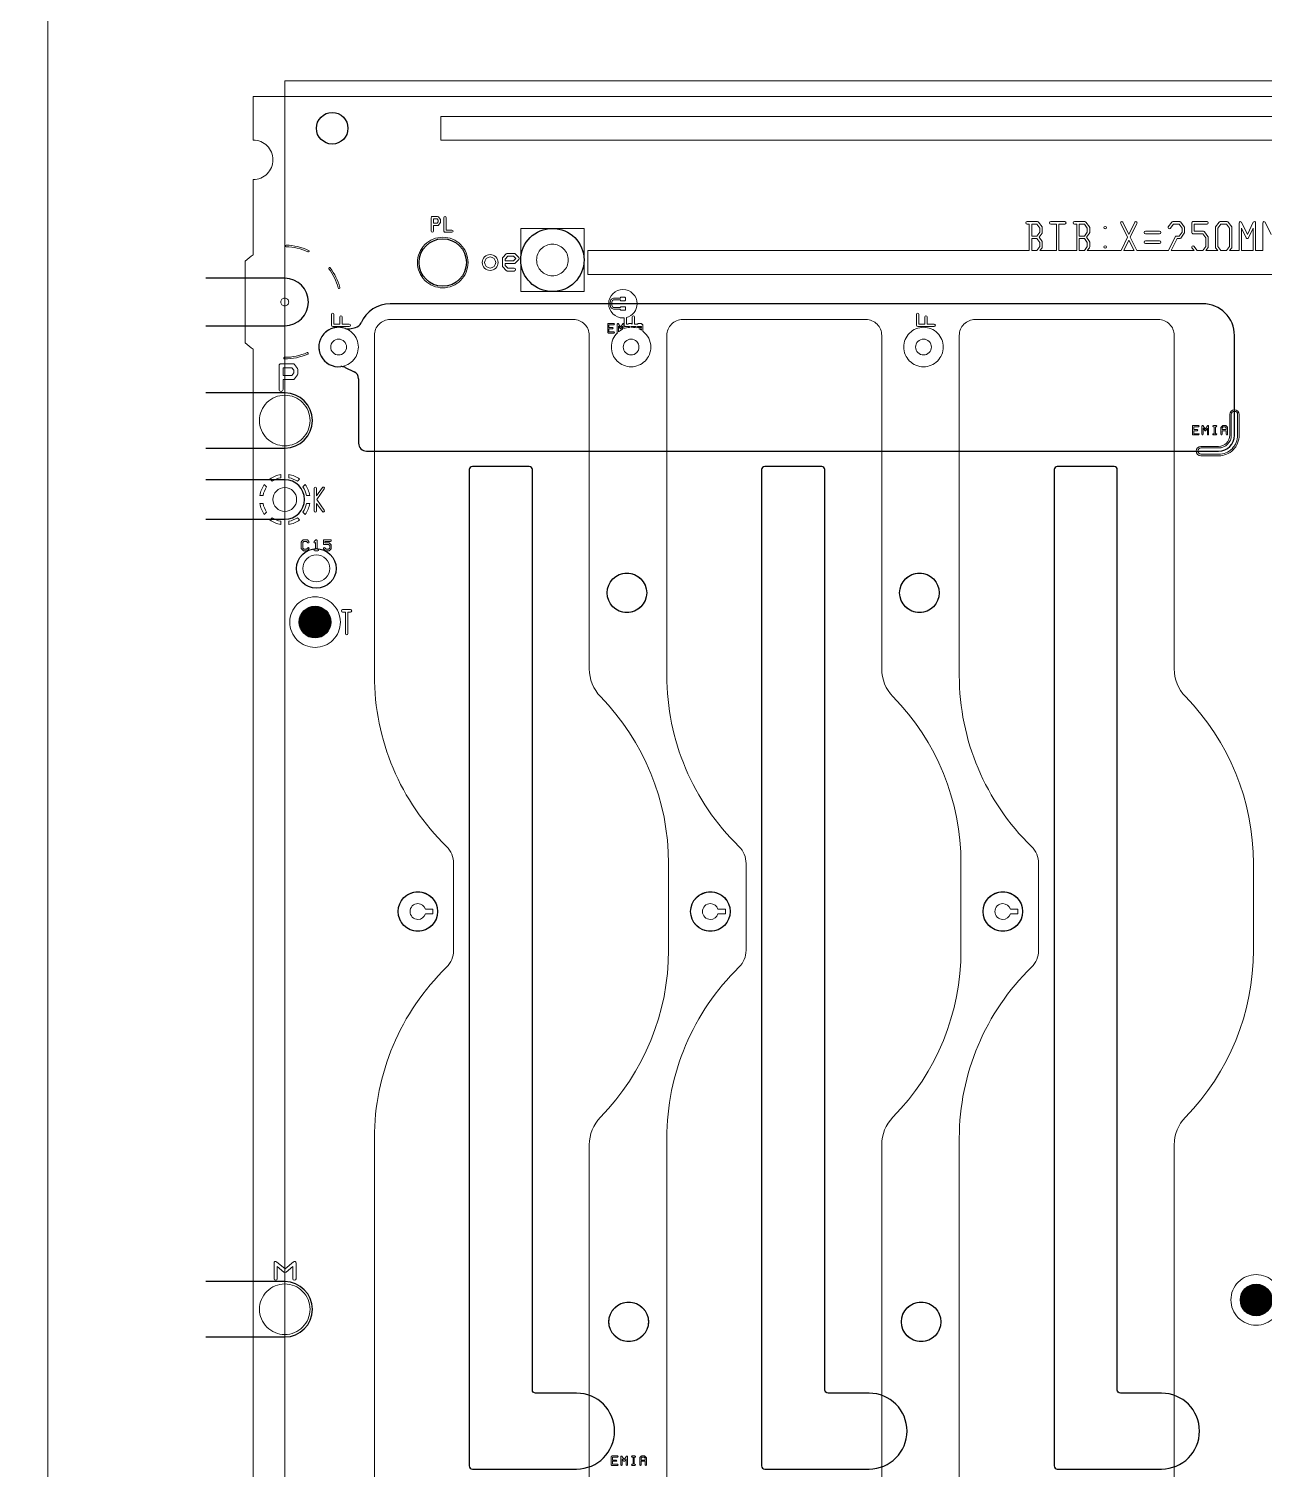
# Model space of a CAD drawing. Extents: x 2864 to 3941, y 2420 to 3182.
# Drawn here: x 3473.5 to 3551.7, y 2951.6 to 3042.7 of the extents above; entities that cross this region are included whole.
import ezdxf

# ---------------------------------------------------------------- set-up
doc = ezdxf.new("R2010")
doc.units = 0
doc.layers.get('0').update_dxf_attribs({"lineweight": 0})
doc.layers.add('EMI-T', color=6, linetype='Continuous', lineweight=0)
doc.layers.add('emia-b-panel_layer1', color=2, linetype='Continuous')
doc.layers.add('peta-b_layer0', color=1, linetype='Continuous')

# ---------------------------------------------------------------- blocks, each defined once
blk = doc.blocks.new('PAD_R1')
at = {"const_width": 0.5}
blk.add_lwpolyline([(0.25, 0, 1), (-0.25, 0, 1)], format="xyb", close=True, dxfattribs=at)

msp = doc.modelspace()

# ---------------------------------------------------------------- linework, layer by layer
for p, q in [((3542.76712, 3028.67637), (3543.09273, 3029.346)), ((3543.09273, 3029.346), (3543.41834, 3028.67637)), ((3550.96276, 3030.10697), (3550.96276, 3028.67637)), ((3543.41834, 3028.67637), (3542.76712, 3028.67637)), ((3548.72148, 3028.67637), (3547.96399, 3028.67637)), ((3493.22801, 3023.88469), (3493.74953, 3023.88469)), ((3510.79059, 3023.53856), (3510.79059, 3023.88916)), ((3511.05495, 3023.88916), (3511.05495, 3023.70685)), ((3530.24801, 3023.88469), (3530.76953, 3023.88469)), ((3548.52789, 3017.01322), (3548.61398, 3017.01322)), ((3488.51949, 3013.72363), (3488.37605, 3013.86707)), ((3489.42031, 3014.30387), (3489.42031, 3014.50672)), ((3488.37606, 3011.98567), (3488.51949, 3012.12911)), ((3491.66341, 3009.68299), (3491.76274, 3009.68299)), ((3511.74993, 2951.79431), (3511.83602, 2951.79431))]:
    msp.add_line(p, q)
at = {"linetype": 'Continuous'}
for points in [[(3754.67031, 2850.62637), (3754.67031, 3038.42637), (3754.67031, 3070.22637), (3755.67031, 3070.22637, 1), (3755.67031, 3070.62637), (3754.67031, 3070.62637), (3754.67031, 3091.92637), (3741.67031, 3091.92637), (3487.67031, 3091.92637), (3474.67031, 3091.92637), (3474.67031, 3070.62637), (3473.67031, 3070.62637, 1), (3473.67031, 3070.22637), (3474.67031, 3070.22637), (3474.67031, 3038.42637)], [(3474.67031, 3038.42637), (3474.67031, 2850.62637), (3473.67031, 2850.62637, 1), (3473.67031, 2850.22637), (3474.67031, 2850.22637), (3474.67031, 2662.42637)], [(3487.17031, 2847.83601), (3487.17031, 2853.01674, -0.044688), (3487.67031, 2853.4197), (3487.67031, 2939.17637), (3487.67031, 3022.43305, -0.044688), (3487.17031, 3022.83601), (3487.17031, 3028.01674, -0.044688), (3487.67031, 3028.4197), (3487.67031, 3033.17637, 0.414215), (3488.92031, 3034.42637, 0.414215), (3487.67031, 3035.67637), (3487.67031, 3038.42637), (3741.67031, 3038.42637)], [(3499.52046, 3030.47982), (3499.52046, 3030.62154, 0.166398), (3499.50599, 3030.66449), (3499.39672, 3030.80687, 0.234442), (3499.34086, 3030.83425), (3499.01338, 3030.83425, 0.414239), (3498.94338, 3030.76425), (3498.94338, 3030.3371)], [(3498.94338, 3030.3371), (3498.94338, 3029.90995, 1), (3499.08338, 3029.90995), (3499.08338, 3030.2671), (3499.34086, 3030.2671, 0.234442), (3499.39672, 3030.29448), (3499.50599, 3030.43687, 0.166397), (3499.52046, 3030.47982)], [(3537.46399, 3028.67637), (3537.60052, 3028.86356, 0.159612), (3537.61516, 3028.90867), (3537.61516, 3029.21415, 0.159612), (3537.60052, 3029.25926), (3537.41016, 3029.52025), (3537.60052, 3029.78124, 0.159612), (3537.61516, 3029.82636), (3537.61516, 3030.13183, 0.159612), (3537.60052, 3030.17694), (3537.37741, 3030.48284, 0.240361), (3537.31564, 3030.51413), (3536.86962, 3030.51413), (3536.64651, 3030.51413, 1), (3536.64651, 3030.36173), (3536.79342, 3030.36173), (3536.79342, 3029.52025)], [(3539.79342, 3029.52025), (3539.79342, 3028.67877), (3539.64651, 3028.67877, 0.063141), (3539.62754, 3028.67637), (3538.66893, 3028.67637), (3538.66893, 3030.36173), (3539.03896, 3030.36173, 1), (3539.03896, 3030.51413), (3538.59273, 3030.51413), (3538.14651, 3030.51413, 1), (3538.14651, 3030.36173), (3538.51653, 3030.36173), (3538.51653, 3028.67637), (3537.46399, 3028.67637)], [(3540.46399, 3028.67637), (3540.60052, 3028.86356, 0.159612), (3540.61516, 3028.90867), (3540.61516, 3029.21415, 0.159612), (3540.60052, 3029.25926), (3540.41016, 3029.52025), (3540.60052, 3029.78124, 0.159612), (3540.61516, 3029.82636), (3540.61516, 3030.13183, 0.159612), (3540.60052, 3030.17694), (3540.37741, 3030.48284, 0.240361), (3540.31564, 3030.51413), (3539.86962, 3030.51413), (3539.64651, 3030.51413, 1), (3539.64651, 3030.36173), (3539.79342, 3030.36173), (3539.79342, 3029.52025)], [(3543.09273, 3029.6945), (3542.71503, 3030.47126, 1), (3542.57798, 3030.40461), (3543.008, 3029.52025), (3542.59766, 3028.67637), (3540.46399, 3028.67637)], [(3545.76829, 3028.67877), (3546.14041, 3029.44405), (3546.31564, 3029.44405, 0.240361), (3546.37741, 3029.47535), (3546.60052, 3029.78124, 0.159612), (3546.61516, 3029.82636), (3546.61516, 3030.13183, 0.159612), (3546.60052, 3030.17694), (3546.37741, 3030.48284, 0.240361), (3546.31564, 3030.51413), (3545.86983, 3030.51413, 0.240361), (3545.80806, 3030.48284), (3545.58494, 3030.17694, 1), (3545.70807, 3030.08714), (3545.90836, 3030.36173), (3546.27711, 3030.36173), (3546.46276, 3030.1072), (3546.46276, 3029.85098), (3546.27711, 3029.59645), (3546.09273, 3029.59645, 0.287731), (3546.02412, 3029.55341), (3545.59766, 3028.67637), (3543.5878, 3028.67637), (3543.17746, 3029.52025), (3543.60748, 3030.40461, 1), (3543.47043, 3030.47126), (3543.09273, 3029.6945)], [(3547.96399, 3028.67637), (3548.10052, 3028.86356, 0.159612), (3548.11516, 3028.90867), (3548.11516, 3029.52004, 0.159612), (3548.10052, 3029.56516), (3547.87741, 3029.87105, 0.240361), (3547.81564, 3029.90235), (3547.22271, 3029.90235), (3547.22271, 3030.36173), (3548.03896, 3030.36173, 1), (3548.03896, 3030.51413), (3547.14651, 3030.51413, 0.414239), (3547.07031, 3030.43793), (3547.07031, 3029.82615, 0.414239), (3547.14651, 3029.74995), (3547.77711, 3029.74995), (3547.96276, 3029.49542), (3547.96276, 3028.9333), (3547.77711, 3028.67877), (3547.40836, 3028.67877), (3547.20807, 3028.95337, 1), (3547.08494, 3028.86356), (3547.22148, 3028.67637)], [(3549.46399, 3028.67637), (3549.60052, 3028.86356, 0.159612), (3549.61516, 3028.90867), (3549.61516, 3030.13183, 0.159612), (3549.60052, 3030.17694), (3549.37741, 3030.48284, 0.240361), (3549.31564, 3030.51413), (3548.86983, 3030.51413, 0.240361), (3548.80806, 3030.48284), (3548.58494, 3030.17694, 0.159612), (3548.57031, 3030.13183), (3548.57031, 3028.90867, 0.159612), (3548.58494, 3028.86356), (3548.72148, 3028.67637)], [(3550.59273, 3029.69451), (3550.21512, 3030.47109, 0.796918), (3550.07031, 3030.43793), (3550.07031, 3028.67637), (3549.46399, 3028.67637)], [(3552.09273, 3029.69451), (3551.71512, 3030.47109, 0.796918), (3551.57031, 3030.43793), (3551.57031, 3028.67637), (3551.11516, 3028.67637), (3551.11516, 3030.43793, 0.796906), (3550.97035, 3030.47109), (3550.59273, 3029.69451)], [(3536.79342, 3029.52025), (3536.79342, 3028.67877), (3536.64651, 3028.67877, 0.063141), (3536.62754, 3028.67637), (3508.85535, 3028.67637), (3508.85535, 3027.17637), (3718.82006, 3027.17637)], [(3550.22271, 3030.10697), (3550.52421, 3029.48693, 0.625713), (3550.66126, 3029.48693), (3550.96276, 3030.10697)], [(3489.75731, 3029.02532, 1), (3489.7549, 3028.92535, -0.102495), (3491.138, 3028.60377, 1), (3491.17993, 3028.69455)], [(3504.47481, 3028.24232), (3504.25627, 3028.47742, 0.209079), (3504.19013, 3028.50614), (3503.75349, 3028.50614, 0.209079), (3503.68735, 3028.47742), (3503.4688, 3028.24232, 0.190123), (3503.44472, 3028.18082), (3503.44472, 3027.94594)], [(3547.22148, 3028.67637), (3546.55793, 3028.67637, 0.06311), (3546.53896, 3028.67877), (3545.76829, 3028.67877)], [(3492.54524, 3027.59311, 1), (3492.46538, 3027.53292, -0.097325), (3493.05467, 3026.31861, 1), (3493.15136, 3026.34411)], [(3503.44472, 3027.94594), (3503.44472, 3027.71106, 0.190123), (3503.4688, 3027.64956), (3503.68735, 3027.41447, 0.209079), (3503.75349, 3027.38574), (3504.19035, 3027.38574, 1), (3504.19035, 3027.56574), (3503.79248, 3027.56574), (3503.62472, 3027.74621), (3503.62472, 3027.85594), (3504.19035, 3027.85594, 0.20993), (3504.25661, 3027.88504), (3504.47443, 3028.11936, 0.394798), (3504.47481, 3028.24232)], [(3512.83872, 3022.57654, 0.237063), (3512.33495, 3023.57935), (3512.33495, 3023.76299), (3512.33495, 3023.9348, 0.073855), (3512.33335, 3023.94641, 0.467416), (3512.25953, 3024.03469), (3512.25201, 3024.03469), (3512.23715, 3024.04955, 0.200868), (3512.20857, 3024.06127), (3512.03692, 3024.06127, 0.200524), (3512.00839, 3024.04955), (3511.99353, 3024.03469), (3511.81301, 3024.03469), (3511.81301, 3024.48122, 1), (3511.66301, 3024.48122), (3511.66301, 3024.03469), (3511.64654, 3024.03469, 0.317234), (3511.60886, 3024.06127), (3511.52277, 3024.06127), (3511.43668, 3024.06127, 0.317227), (3511.399, 3024.03469), (3511.29149, 3024.03469), (3511.29149, 3024.4439, 0.343204), (3511.97024, 3025.31628, 0.414215), (3511.07024, 3026.21628, 0.414215), (3510.17024, 3025.31628, 0.414215), (3511.07024, 3024.41628, 0.019849), (3511.14149, 3024.41911), (3511.14149, 3023.95969, 0.414241), (3511.21649, 3023.88469), (3511.48277, 3023.88469), (3511.48277, 3023.82204, 0.071789), (3511.13496, 3023.74127)], [(3493.74953, 3023.88469, 1), (3493.74953, 3024.03469), (3493.30301, 3024.03469), (3493.30301, 3024.48122, 1), (3493.15301, 3024.48122), (3493.15301, 3024.03469), (3492.78148, 3024.03469), (3492.78148, 3024.65506, 1), (3492.63148, 3024.65506), (3492.63148, 3023.95969, 0.414241), (3492.70649, 3023.88469), (3493.22801, 3023.88469)], [(3510.49496, 3023.46471, 1), (3510.49496, 3023.54471), (3510.19059, 3023.54471), (3510.19059, 3023.72299), (3510.40886, 3023.72299, 1), (3510.40886, 3023.80299), (3510.19059, 3023.80299), (3510.19059, 3023.98127), (3510.49496, 3023.98127, 1), (3510.49496, 3024.06127), (3510.15058, 3024.06127, 0.414265), (3510.11059, 3024.02127), (3510.11059, 3023.76299)], [(3510.92277, 3023.8351), (3510.78387, 3024.04346, 0.743057), (3510.71059, 3024.02117), (3510.71059, 3023.50471, 0.193736), (3510.72174, 3023.47701, 0.203842), (3510.33872, 3022.57654, 0.414215), (3511.58872, 3021.32654, 0.414215), (3512.83872, 3022.57654)], [(3510.79059, 3023.88916), (3510.88949, 3023.7408, 0.535232), (3510.95605, 3023.7408), (3511.05495, 3023.88916)], [(3511.13496, 3023.74127), (3511.13496, 3024.02117, 0.743057), (3511.06167, 3024.04346), (3510.92277, 3023.8351)], [(3511.91059, 3023.78439, 0.065207), (3511.58872, 3023.82654, 0.005286), (3511.56277, 3023.82627), (3511.56277, 3023.88469), (3511.73801, 3023.88469)], [(3530.76953, 3023.88469, 1), (3530.76953, 3024.03469), (3530.32301, 3024.03469), (3530.32301, 3024.48122, 1), (3530.17301, 3024.48122), (3530.17301, 3024.03469), (3529.80149, 3024.03469), (3529.80149, 3024.65506, 1), (3529.65148, 3024.65506), (3529.65148, 3023.95969, 0.414241), (3529.72648, 3023.88469), (3530.24801, 3023.88469)], [(3510.11059, 3023.76299), (3510.11059, 3023.50471, 0.414265), (3510.15058, 3023.46471), (3510.49496, 3023.46471)], [(3491.12653, 3022.13404, 1), (3491.08608, 3022.2255, -0.105049), (3489.66255, 3021.92638, 1), (3489.66232, 3021.82638)], [(3490.49981, 3020.89281), (3490.49981, 3021.14427, 0.163734), (3490.47439, 3021.21983), (3490.28677, 3021.46829, 0.23584), (3490.18684, 3021.51819), (3489.435, 3021.51819, 0.414226), (3489.31001, 3021.39319), (3489.31001, 3020.64389)], [(3489.31001, 3020.64389), (3489.31001, 3019.89459, 1), (3489.56001, 3019.89459), (3489.56001, 3020.51889), (3490.18684, 3020.51889, 0.235848), (3490.28677, 3020.5688), (3490.47439, 3020.81726, 0.163746), (3490.49981, 3020.89281)], [(3547.50007, 3017.01322, 1), (3547.50007, 3017.09322), (3547.1957, 3017.09322), (3547.1957, 3017.2715), (3547.41398, 3017.2715, 1), (3547.41398, 3017.3515), (3547.1957, 3017.3515), (3547.1957, 3017.52977), (3547.50007, 3017.52977, 1), (3547.50007, 3017.60977), (3547.1557, 3017.60977, 0.414265), (3547.1157, 3017.56977), (3547.1157, 3017.3115)], [(3547.92789, 3017.38361), (3547.78898, 3017.59196, 0.743057), (3547.7157, 3017.56967), (3547.7157, 3017.05322, 1), (3547.7957, 3017.05322), (3547.7957, 3017.43766)], [(3548.14007, 3017.05322), (3548.14007, 3017.56967, 0.743057), (3548.06679, 3017.59196), (3547.92789, 3017.38361)], [(3548.61398, 3017.01322, 1), (3548.61398, 3017.09322), (3548.56789, 3017.09322), (3548.56789, 3017.52977), (3548.61398, 3017.52977, 1), (3548.61398, 3017.60977), (3548.52789, 3017.60977), (3548.44179, 3017.60977, 1), (3548.44179, 3017.52977), (3548.48789, 3017.52977), (3548.48789, 3017.09322), (3548.44179, 3017.09322, 1), (3548.44179, 3017.01322), (3548.52789, 3017.01322)], [(3549.34007, 3017.05322), (3549.34007, 3017.3115), (3549.34007, 3017.48339, 0.200868), (3549.32836, 3017.51197), (3549.24226, 3017.59806, 0.200868), (3549.21369, 3017.60977), (3549.04208, 3017.60977, 0.200868), (3549.01351, 3017.59806), (3548.92741, 3017.51197, 0.200868), (3548.9157, 3017.48339), (3548.9157, 3017.3115)], [(3547.1157, 3017.3115), (3547.1157, 3017.05322, 0.414265), (3547.1557, 3017.01322), (3547.50007, 3017.01322)], [(3547.7957, 3017.43766), (3547.8946, 3017.28931, 0.535232), (3547.96117, 3017.28931), (3548.06007, 3017.43766)], [(3548.06007, 3017.43766), (3548.06007, 3017.05322, 1), (3548.14007, 3017.05322)], [(3548.9157, 3017.3115), (3548.9157, 3017.05322, 1), (3548.9957, 3017.05322), (3548.9957, 3017.2715), (3549.26007, 3017.2715), (3549.26007, 3017.05322, 1), (3549.34007, 3017.05322)], [(3488.72961, 3014.22062), (3488.87305, 3014.07719, -0.106991), (3489.42031, 3014.30387)], [(3489.92031, 3014.50672), (3489.92031, 3014.30387, -0.106992), (3490.46757, 3014.07719), (3490.611, 3014.22062)], [(3490.96456, 3013.86707), (3490.82112, 3013.72363, -0.106991), (3491.0478, 3013.17637), (3491.25065, 3013.17637)], [(3488.08996, 3013.17637), (3488.29281, 3013.17637, -0.106992), (3488.51949, 3013.72363)], [(3491.68764, 3013.16194), (3491.68764, 3013.64129, 1), (3491.53764, 3013.64129), (3491.53764, 3012.20089, 1), (3491.68764, 3012.20089), (3491.68764, 3012.68024)], [(3492.17107, 3012.24347), (3491.70375, 3012.92109), (3492.17107, 3013.59871, 1), (3492.04759, 3013.68387), (3491.68764, 3013.16194)], [(3488.51949, 3012.12911, -0.106993), (3488.29281, 3012.67637), (3488.08996, 3012.67637)], [(3491.25065, 3012.67637), (3491.0478, 3012.67637, -0.106992), (3490.82112, 3012.12911), (3490.96456, 3011.98567)], [(3491.68764, 3012.68024), (3492.04759, 3012.15831, 1), (3492.17107, 3012.24347)], [(3489.42031, 3011.34602), (3489.42031, 3011.54887, -0.106992), (3488.87305, 3011.77556), (3488.72961, 3011.63212)], [(3490.611, 3011.63212), (3490.46757, 3011.77556, -0.106991), (3489.92031, 3011.54887), (3489.92031, 3011.34602)], [(3491.76274, 3009.68299, 1), (3491.76274, 3009.78299), (3491.71341, 3009.78299), (3491.71341, 3010.32902, 0.669786), (3491.6279, 3010.36422), (3491.52871, 3010.26503, 1), (3491.59942, 3010.19432), (3491.6134, 3010.20831)], [(3491.6134, 3010.20831), (3491.6134, 3009.78299), (3491.56407, 3009.78299, 1), (3491.56407, 3009.68299), (3491.66341, 3009.68299)], [(3490.3813, 2963.61206), (3490.3813, 2964.60544, 0.63678), (3490.21709, 2964.6821), (3489.68527, 2964.23892), (3489.15345, 2964.6821, 0.63678), (3488.98924, 2964.60544), (3488.98924, 2963.61206, 1), (3489.18924, 2963.61206), (3489.18924, 2964.39193)], [(3489.18924, 2964.39193), (3489.62125, 2964.03192, 0.362064), (3489.74929, 2964.03192), (3490.1813, 2964.39193)], [(3490.1813, 2964.39193), (3490.1813, 2963.61206, 1), (3490.3813, 2963.61206)], [(3510.72211, 2951.79431, 1), (3510.72211, 2951.87431), (3510.41775, 2951.87431), (3510.41775, 2952.05259), (3510.63602, 2952.05259, 1), (3510.63602, 2952.13259), (3510.41775, 2952.13259), (3510.41775, 2952.31086), (3510.72211, 2952.31086, 1), (3510.72211, 2952.39086), (3510.37774, 2952.39086, 0.414265), (3510.33774, 2952.35086), (3510.33774, 2952.09259)], [(3510.33774, 2952.09259), (3510.33774, 2951.83431, 0.414265), (3510.37774, 2951.79431), (3510.72211, 2951.79431)], [(3511.14993, 2952.1647), (3511.01103, 2952.37305, 0.743057), (3510.93775, 2952.35076), (3510.93775, 2951.83431, 1), (3511.01775, 2951.83431), (3511.01775, 2952.21875)], [(3511.01775, 2952.21875), (3511.11665, 2952.0704, 0.535232), (3511.18321, 2952.0704), (3511.28212, 2952.21875)], [(3511.36212, 2951.83431), (3511.36212, 2952.35076, 0.743057), (3511.28883, 2952.37305), (3511.14993, 2952.1647)], [(3511.28212, 2952.21875), (3511.28212, 2951.83431, 1), (3511.36212, 2951.83431)], [(3511.83602, 2951.79431, 1), (3511.83602, 2951.87431), (3511.78993, 2951.87431), (3511.78993, 2952.31086), (3511.83602, 2952.31086, 1), (3511.83602, 2952.39086), (3511.74993, 2952.39086), (3511.66384, 2952.39086, 1), (3511.66384, 2952.31086), (3511.70993, 2952.31086), (3511.70993, 2951.87431), (3511.66384, 2951.87431, 1), (3511.66384, 2951.79431), (3511.74993, 2951.79431)], [(3512.56211, 2951.83431), (3512.56211, 2952.09259), (3512.56211, 2952.26448, 0.200868), (3512.5504, 2952.29306), (3512.46431, 2952.37915, 0.200868), (3512.43573, 2952.39086), (3512.26412, 2952.39086, 0.200868), (3512.23555, 2952.37915), (3512.14946, 2952.29306, 0.200868), (3512.13775, 2952.26448), (3512.13775, 2952.09259)], [(3512.13775, 2952.09259), (3512.13775, 2951.83431, 1), (3512.21775, 2951.83431), (3512.21775, 2952.05259), (3512.48212, 2952.05259), (3512.48212, 2951.83431, 1), (3512.56211, 2951.83431)]]:
    msp.add_lwpolyline(points, format="xyb", dxfattribs=at)
for points in [[(3730.87131, 3035.67637), (3730.87131, 3037.17637), (3499.54279, 3037.17637), (3499.54279, 3035.67637)], [(3499.38046, 3030.50325), (3499.30668, 3030.4071), (3499.08338, 3030.4071), (3499.08338, 3030.69425), (3499.30668, 3030.69425), (3499.38046, 3030.5981)], [(3537.46276, 3029.85098), (3537.27711, 3029.59645), (3536.94582, 3029.59645), (3536.94582, 3030.36173), (3537.27711, 3030.36173), (3537.46276, 3030.1072)], [(3540.46276, 3029.85098), (3540.27711, 3029.59645), (3539.94582, 3029.59645), (3539.94582, 3030.36173), (3540.27711, 3030.36173), (3540.46276, 3030.1072)], [(3549.46276, 3028.9333), (3549.27711, 3028.67877), (3548.90836, 3028.67877), (3548.72271, 3028.9333), (3548.72271, 3030.1072), (3548.90836, 3030.36173), (3549.27711, 3030.36173), (3549.46276, 3030.1072)], [(3508.61049, 3026.08692), (3508.61049, 3030.08692), (3504.61049, 3030.08692), (3504.61049, 3026.08692)], [(3537.46276, 3028.9333), (3537.27711, 3028.67877), (3536.94582, 3028.67877), (3536.94582, 3029.44405), (3537.27711, 3029.44405), (3537.46276, 3029.18952)], [(3540.46276, 3028.9333), (3540.27711, 3028.67877), (3539.94582, 3028.67877), (3539.94582, 3029.44405), (3540.27711, 3029.44405), (3540.46276, 3029.18952)], [(3504.28602, 3028.18104), (3504.15113, 3028.03594), (3503.62472, 3028.03594), (3503.62472, 3028.14567), (3503.79248, 3028.32614), (3504.15113, 3028.32614)], [(3512.25496, 3023.80299), (3511.99059, 3023.80299), (3511.99059, 3023.88469), (3512.25496, 3023.88469)], [(3490.2498, 3020.93471), (3490.1246, 3020.76889), (3489.56001, 3020.76889), (3489.56001, 3021.26819), (3490.1246, 3021.26819), (3490.2498, 3021.10238)], [(3549.26007, 3017.3515), (3548.9957, 3017.3515), (3548.9957, 3017.46711), (3549.05836, 3017.52977), (3549.19741, 3017.52977), (3549.26007, 3017.46711)], [(3512.48212, 2952.13259), (3512.21775, 2952.13259), (3512.21775, 2952.2482), (3512.28041, 2952.31086), (3512.41945, 2952.31086), (3512.48212, 2952.2482)]]:
    msp.add_lwpolyline(points, close=True, dxfattribs=at)
for points in [[(3500.25046, 3029.83995, 1), (3500.25046, 3029.97995), (3499.88338, 3029.97995), (3499.88338, 3030.76425, 1), (3499.74338, 3030.76425), (3499.74338, 3029.90995, 0.414239), (3499.81338, 3029.83995)], [(3501.27031, 3027.92637, 0.414215), (3499.67031, 3029.52637, 0.414215), (3498.07031, 3027.92637, 0.414215), (3499.67031, 3026.32637, 0.414215)], [(3545.03896, 3029.74995, 1), (3545.03896, 3029.90235), (3544.14651, 3029.90235, 1), (3544.14651, 3029.74995)], [(3507.61049, 3028.08692, -0.414216), (3506.61049, 3027.08692, -0.414216), (3505.61049, 3028.08692, -0.414216), (3506.61049, 3029.08692, -0.414216)], [(3545.03896, 3029.13816, 1), (3545.03896, 3029.29056), (3544.14651, 3029.29056, 1), (3544.14651, 3029.13816)], [(3511.23274, 3024.95378, -0.414253), (3511.18274, 3024.90378), (3510.95774, 3024.90378, -0.414253), (3510.90774, 3024.95378), (3510.90774, 3024.97054), (3510.52447, 3024.97054, -0.414222), (3510.27447, 3025.22054), (3510.27447, 3025.42054, -0.414222), (3510.52447, 3025.67054), (3510.90774, 3025.67054), (3510.90774, 3025.67878, -0.414253), (3510.95774, 3025.72878), (3511.18274, 3025.72878, -0.414253), (3511.23274, 3025.67878), (3511.23274, 3025.55378, -0.414253), (3511.18274, 3025.50378), (3510.95774, 3025.50378, -0.414253), (3510.90774, 3025.55378), (3510.90774, 3025.57054), (3510.52447, 3025.57054, 0.414224), (3510.37447, 3025.42054), (3510.37447, 3025.22054, 0.414224), (3510.52447, 3025.07054), (3510.90774, 3025.07054), (3510.90774, 3025.07878, -0.414253), (3510.95774, 3025.12878), (3511.18274, 3025.12878, -0.414253), (3511.23274, 3025.07878)], [(3489.92031, 3025.42637, 0.414222), (3489.67031, 3025.67637, 0.414222), (3489.42031, 3025.42637, 0.414222), (3489.67031, 3025.17637, 0.414222)], [(3513.95848, 2984.39485), (3513.95848, 2989.89471, 0.196007), (3509.65467, 3000.452, -0.196009), (3508.94198, 3002.19974), (3508.94198, 3023.31629, 0.414215), (3507.94198, 3024.31628), (3496.34206, 3024.31628, 0.414215), (3495.34206, 3023.31629), (3495.34206, 3001.78521, 0.202321), (3499.90556, 2990.96875, -0.202214), (3500.35856, 2989.89471), (3500.35856, 2984.39485, -0.202309), (3499.90517, 2983.32043, 0.202312), (3495.34206, 2972.50435), (3495.34206, 2941.49628, 0.414215), (3496.34206, 2940.49628), (3507.94198, 2940.49628, 0.414215), (3508.94198, 2941.49628), (3508.94198, 2972.08982, -0.196013), (3509.6547, 2973.83759, 0.196007)], [(3532.46848, 2984.39485), (3532.46848, 2989.89471, 0.196007), (3528.16467, 3000.452, -0.196009), (3527.45198, 3002.19974), (3527.45198, 3023.31629, 0.414215), (3526.45198, 3024.31628), (3514.85206, 3024.31628, 0.414215), (3513.85206, 3023.31629), (3513.85206, 3001.78521, 0.202321), (3518.41555, 2990.96875, -0.202214), (3518.86856, 2989.89471), (3518.86856, 2984.39485, -0.202309), (3518.41517, 2983.32043, 0.202312), (3513.85206, 2972.50435), (3513.85206, 2941.49628, 0.414215), (3514.85206, 2940.49628), (3526.45198, 2940.49628, 0.414215), (3527.45198, 2941.49628), (3527.45198, 2972.08982, -0.196013), (3528.1647, 2973.83759, 0.196007)], [(3550.97848, 2984.39485), (3550.97848, 2989.89471, 0.196007), (3546.67467, 3000.452, -0.196009), (3545.96198, 3002.19974), (3545.96198, 3023.31629, 0.414215), (3544.96198, 3024.31628), (3533.36205, 3024.31628, 0.414215), (3532.36206, 3023.31629), (3532.36206, 3001.78521, 0.202321), (3536.92556, 2990.96875, -0.202214), (3537.37856, 2989.89471), (3537.37856, 2984.39485, -0.202309), (3536.92517, 2983.32043, 0.202312), (3532.36206, 2972.50435), (3532.36206, 2941.49628, 0.414215), (3533.36205, 2940.49628), (3544.96198, 2940.49628, 0.414215), (3545.96198, 2941.49628), (3545.96198, 2972.08982, -0.196013), (3546.6747, 2973.83759, 0.196007)], [(3494.32872, 3022.57654, 0.414215), (3493.07872, 3023.82654, 0.414215), (3491.82872, 3022.57654, 0.414215), (3493.07872, 3021.32654, 0.414215)], [(3493.57872, 3022.57654, -0.414217), (3493.07872, 3022.07654, -0.414217), (3492.57872, 3022.57654, -0.414217), (3493.07872, 3023.07654, -0.414217)], [(3512.08872, 3022.57654, -0.414217), (3511.58872, 3022.07654, -0.414217), (3511.08872, 3022.57654, -0.414217), (3511.58872, 3023.07654, -0.414217)], [(3531.34872, 3022.57654, 0.414215), (3530.09872, 3023.82654, 0.414215), (3528.84872, 3022.57654, 0.414215), (3530.09872, 3021.32654, 0.414215)], [(3530.59872, 3022.57654, -0.414217), (3530.09872, 3022.07654, -0.414217), (3529.59872, 3022.57654, -0.414217), (3530.09872, 3023.07654, -0.414217)], [(3491.27031, 3017.92637, 0.414215), (3489.67031, 3019.52637, 0.414215), (3488.07031, 3017.92637, 0.414215), (3489.67031, 3016.32637, 0.414215)], [(3550.07594, 3016.99169), (3550.07594, 3018.30452, 1), (3549.47594, 3018.30452), (3549.47594, 3016.99169, -0.414216), (3548.77594, 3016.29169), (3547.65797, 3016.29169, 1), (3547.65797, 3015.69169), (3548.77594, 3015.69169, 0.414215)], [(3549.97594, 3016.99169, -0.414215), (3548.77594, 3015.79169), (3547.65797, 3015.79169, -1), (3547.65797, 3016.19169), (3548.77594, 3016.19169, 0.414216), (3549.57594, 3016.99169), (3549.57594, 3018.30452, -1), (3549.97594, 3018.30452)], [(3490.42031, 3012.92637, 0.414216), (3489.67031, 3013.67637, 0.414216), (3488.92031, 3012.92637, 0.414216), (3489.67031, 3012.17637, 0.414216)], [(3491.19744, 3009.79697, 1), (3491.12672, 3009.86768), (3491.04203, 3009.78299), (3490.88478, 3009.78299), (3490.81473, 3009.85304), (3490.81473, 3010.20897), (3490.88478, 3010.27902), (3491.04203, 3010.27902), (3491.12672, 3010.19432, 1), (3491.19744, 3010.26503), (3491.09825, 3010.36422, 0.200121), (3491.06274, 3010.37902), (3490.86407, 3010.37902, 0.200121), (3490.82856, 3010.36422), (3490.72953, 3010.26519, 0.200121), (3490.71473, 3010.22968), (3490.71473, 3009.83233, 0.200121), (3490.72953, 3009.79682), (3490.82856, 3009.69779, 0.200121), (3490.86407, 3009.68299), (3491.06274, 3009.68299, 0.200121), (3491.09825, 3009.69779)], [(3492.61208, 3009.83233), (3492.61208, 3010.031, 0.200121), (3492.59728, 3010.06651), (3492.49825, 3010.16554, 0.200121), (3492.46274, 3010.18034), (3492.21473, 3010.18034), (3492.21473, 3010.27902), (3492.56208, 3010.27902, 1), (3492.56208, 3010.37902), (3492.16473, 3010.37902, 0.414253), (3492.11473, 3010.32902), (3492.11473, 3010.13034, 0.414253), (3492.16473, 3010.08034), (3492.44203, 3010.08034), (3492.51208, 3010.01029), (3492.51208, 3009.85304), (3492.44203, 3009.78299), (3492.28478, 3009.78299), (3492.20008, 3009.86768, 1), (3492.12938, 3009.79697), (3492.22856, 3009.69779, 0.200121), (3492.26407, 3009.68299), (3492.46274, 3009.68299, 0.200121), (3492.49825, 3009.69779), (3492.59728, 3009.79682, 0.200121)], [(3492.51865, 3008.56635, 0.414215), (3491.66865, 3009.41635, 0.414215), (3490.81865, 3008.56635, 0.414215), (3491.66865, 3007.71635, 0.414215)], [(3512.57534, 3007.02054, 0.414215), (3511.32534, 3008.27054, 0.414215), (3510.07534, 3007.02054, 0.414215), (3511.32534, 3005.77054, 0.414215)], [(3531.08534, 3007.02054, 0.414215), (3529.83534, 3008.27054, 0.414215), (3528.58534, 3007.02054, 0.414215), (3529.83534, 3005.77054, 0.414215)], [(3493.18996, 3005.16601, 0.414214), (3491.59002, 3006.76596, 0.414214), (3489.99007, 3005.16601, 0.414214), (3491.59002, 3003.56607, 0.414214)], [(3493.82904, 3005.80593, 1), (3493.82904, 3005.95593), (3493.5807, 3005.95593), (3493.33235, 3005.95593, 1), (3493.33235, 3005.80593), (3493.50569, 3005.80593), (3493.50569, 3004.44053, 1), (3493.65569, 3004.44053), (3493.65569, 3005.80593)], [(3499.34652, 2986.84782, 0.414215), (3498.09652, 2988.09782, 0.414215), (3496.84652, 2986.84782, 0.414215), (3498.09652, 2985.59782, 0.414215)], [(3517.85652, 2986.84782, 0.414215), (3516.60652, 2988.09782, 0.414215), (3515.35652, 2986.84782, 0.414215), (3516.60652, 2985.59782, 0.414215)], [(3536.36652, 2986.84782, 0.414215), (3535.11652, 2988.09782, 0.414215), (3533.86652, 2986.84782, 0.414215), (3535.11652, 2985.59782, 0.414215)], [(3499.04767, 2986.69782), (3498.57349, 2986.69782, -0.327544), (3498.09652, 2986.34782, -0.414217), (3497.59652, 2986.84782, -0.414217), (3498.09652, 2987.34782, -0.327542), (3498.57349, 2986.99782), (3499.04767, 2986.99782)], [(3517.55767, 2986.69782), (3517.08349, 2986.69782, -0.327544), (3516.60652, 2986.34782, -0.414217), (3516.10652, 2986.84782, -0.414217), (3516.60652, 2987.34782, -0.327542), (3517.08349, 2986.99782), (3517.55767, 2986.99782)], [(3536.06767, 2986.69782), (3535.59349, 2986.69782, -0.327544), (3535.11652, 2986.34782, -0.414217), (3534.61652, 2986.84782, -0.414217), (3535.11652, 2987.34782, -0.327542), (3535.59349, 2986.99782), (3536.06767, 2986.99782)], [(3552.74939, 2962.26765, 0.414214), (3551.14944, 2963.8676, 0.414214), (3549.54949, 2962.26765, 0.414214), (3551.14944, 2960.66771, 0.414214)], [(3491.27031, 2961.67637, 0.414215), (3489.67031, 2963.27637, 0.414215), (3488.07031, 2961.67637, 0.414215), (3489.67031, 2960.07637, 0.414215)], [(3512.68455, 2960.88345, 0.414215), (3511.43455, 2962.13345, 0.414215), (3510.18455, 2960.88345, 0.414215), (3511.43455, 2959.63345, 0.414215)], [(3531.19455, 2960.88345, 0.414215), (3529.94455, 2962.13345, 0.414215), (3528.69455, 2960.88345, 0.414215), (3529.94455, 2959.63345, 0.414215)]]:
    msp.add_lwpolyline(points, format="xyb", close=True, dxfattribs=at)
for points in [[(3550.96276, 3028.67637), (3550.22271, 3028.67637), (3550.22271, 3030.10697)], [(3511.73801, 3023.88469), (3511.91059, 3023.88469), (3511.91059, 3023.78439)], [(3512.08687, 3023.72299), (3512.25496, 3023.72299), (3512.25496, 3023.63419)]]:
    msp.add_lwpolyline(points, dxfattribs=at)
for centre, radius in [((3541.59273, 3030.13204), 0.0762), ((3502.67031, 3027.92637), 0.5), ((3541.59273, 3028.90846), 0.0762), ((3502.67031, 3027.92637), 0.35)]:
    msp.add_circle(centre, radius)
for centre, radius, start, end in [((3489.67031, 3025.42636), 3.6, 65.207113, 88.615165), ((3489.6703, 3025.42637), 3.6, 14.769284, 37.004037), ((3511.58872, 3022.57654), 1.25, 115.277953, 129.680487), ((3511.58872, 3022.57654), 1.25, 57.792337, 66.514342), ((3489.6703, 3025.42637), 3.6, 269.873129, 293.860294), ((3489.67031, 3012.92637), 1.6, 143.989402, 171.010778), ((3489.67031, 3012.92637), 1.6, 98.989222, 126.010598), ((3489.67031, 3012.92637), 1.6, 53.989402, 81.010778), ((3489.67031, 3012.92637), 1.6, 8.989222, 36.010598), ((3489.67031, 3012.92637), 1.6, 188.989389, 216.010785), ((3489.67031, 3012.92637), 1.6, 323.989402, 351.010778), ((3489.67031, 3012.92637), 1.6, 233.989373, 261.01066), ((3489.67031, 3012.92637), 1.6, 278.989222, 306.010598)]:
    msp.add_arc(centre, radius, start, end)
at = {"layer": 'EMI-T', "linetype": 'Continuous'}
msp.add_lwpolyline([(3739.6703, 3039.42637), (3489.6703, 3039.42637), (3489.6703, 2665.42637), (3739.6703, 2665.42637)], close=True, dxfattribs=at)
at = {"layer": 'emia-b-panel_layer1'}
for p, q in [((3489.67031, 3026.92637), (3484.67031, 3026.92637)), ((3493.78577, 3023.7312), (3494.14824, 3023.80941)), ((3493.48758, 3021.28867), (3494.05778, 3021.01597)), ((3489.67031, 3019.67637), (3484.67031, 3019.67637)), ((3489.67031, 3014.17637), (3484.67031, 3014.17637)), ((3489.67031, 2963.42637), (3484.67031, 2963.42637))]:
    msp.add_line(p, q, dxfattribs=at)
at = {"layer": 'emia-b-panel_layer1', "linetype": 'Continuous'}
for points in [[(3484.67031, 3023.92637), (3489.67031, 3023.92637, 1), (3489.67031, 3026.92637)], [(3549.77594, 3016.99169), (3549.77594, 3023.31629, 0.414215), (3547.77594, 3025.31628), (3496.34206, 3025.31628, 0.300402), (3494.5025, 3024.10163)], [(3494.34206, 3020.5649), (3494.34206, 3016.49169, 0.414217), (3494.84206, 3015.99169), (3548.77594, 3015.99169)], [(3484.67031, 3016.17637), (3489.67031, 3016.17637, 1), (3489.67031, 3019.67637)], [(3484.67031, 3011.67637), (3489.67031, 3011.67637, 1), (3489.67031, 3014.17637)], [(3484.67031, 2959.92637), (3489.67031, 2959.92637, 1), (3489.67031, 2963.42637)]]:
    msp.add_lwpolyline(points, format="xyb", dxfattribs=at)
at = {"layer": 'emia-b-panel_layer1'}
for centre, radius in [((3492.67031, 3036.42637), 1), ((3499.67031, 3027.92637), 1.5), ((3506.61049, 3028.08692), 2), ((3491.66865, 3008.56635), 1.25), ((3511.32534, 3007.02054), 1.25), ((3529.83534, 3007.02054), 1.25), ((3491.59002, 3005.16601), 1), ((3498.09652, 2986.84782), 1.25), ((3516.60652, 2986.84782), 1.25), ((3535.11652, 2986.84782), 1.25), ((3551.14944, 2962.26765), 1), ((3511.43455, 2960.88345), 1.25), ((3529.94455, 2960.88345), 1.25)]:
    msp.add_circle(centre, radius, dxfattribs=at)
for centre, radius, start, end in [((3494.0429, 3024.29796), 0.49978, 282.168263, 336.868916), ((3493.07768, 3022.57688), 1.25023, 69.824968, 276.39597), ((3493.68047, 3024.21873), 0.49878, 249.877468, 282.187136), ((3493.27237, 3020.83898), 0.49853, 64.425459, 96.381692), ((3493.84206, 3020.5649), 0.5, 359.999978, 64.440058), ((3548.77594, 3016.99169), 1, 270, 0)]:
    msp.add_arc(centre, radius, start, end, dxfattribs=at)
at = {"layer": 'peta-b_layer0', "linetype": 'Continuous'}
for points in [[(3508.14213, 2951.56662, 1), (3508.14213, 2956.36646), (3505.54204, 2956.36646, -0.414223), (3505.34204, 2956.56646), (3505.34204, 3014.82039, 0.414227), (3505.14204, 3015.02039), (3501.54205, 3015.02039, 0.414227), (3501.34205, 3014.82039), (3501.34205, 2951.76662, 0.414227), (3501.54205, 2951.56662)], [(3526.65213, 2951.56662, 1), (3526.65213, 2956.36646), (3524.05204, 2956.36646, -0.414223), (3523.85204, 2956.56646), (3523.85204, 3014.82039, 0.414227), (3523.65204, 3015.02039), (3520.05205, 3015.02039, 0.414227), (3519.85205, 3014.82039), (3519.85205, 2951.76662, 0.414227), (3520.05205, 2951.56662)], [(3545.16213, 2951.56662, 1), (3545.16213, 2956.36646), (3542.56204, 2956.36646, -0.414223), (3542.36204, 2956.56646), (3542.36204, 3014.82039, 0.414227), (3542.16204, 3015.02039), (3538.56204, 3015.02039, 0.414227), (3538.36205, 3014.82039), (3538.36205, 2951.76662, 0.414227), (3538.56204, 2951.56662)]]:
    msp.add_lwpolyline(points, format="xyb", close=True, dxfattribs=at)

# ---------------------------------------------------------------- block references
at = {"layer": 'EMI-T', "xscale": -2, "yscale": 2}
for p in [(3491.59002, 3005.16601), (3551.14944, 2962.26766)]:
    msp.add_blockref('PAD_R1', p, dxfattribs=at)

doc.saveas('drawing.dxf')
